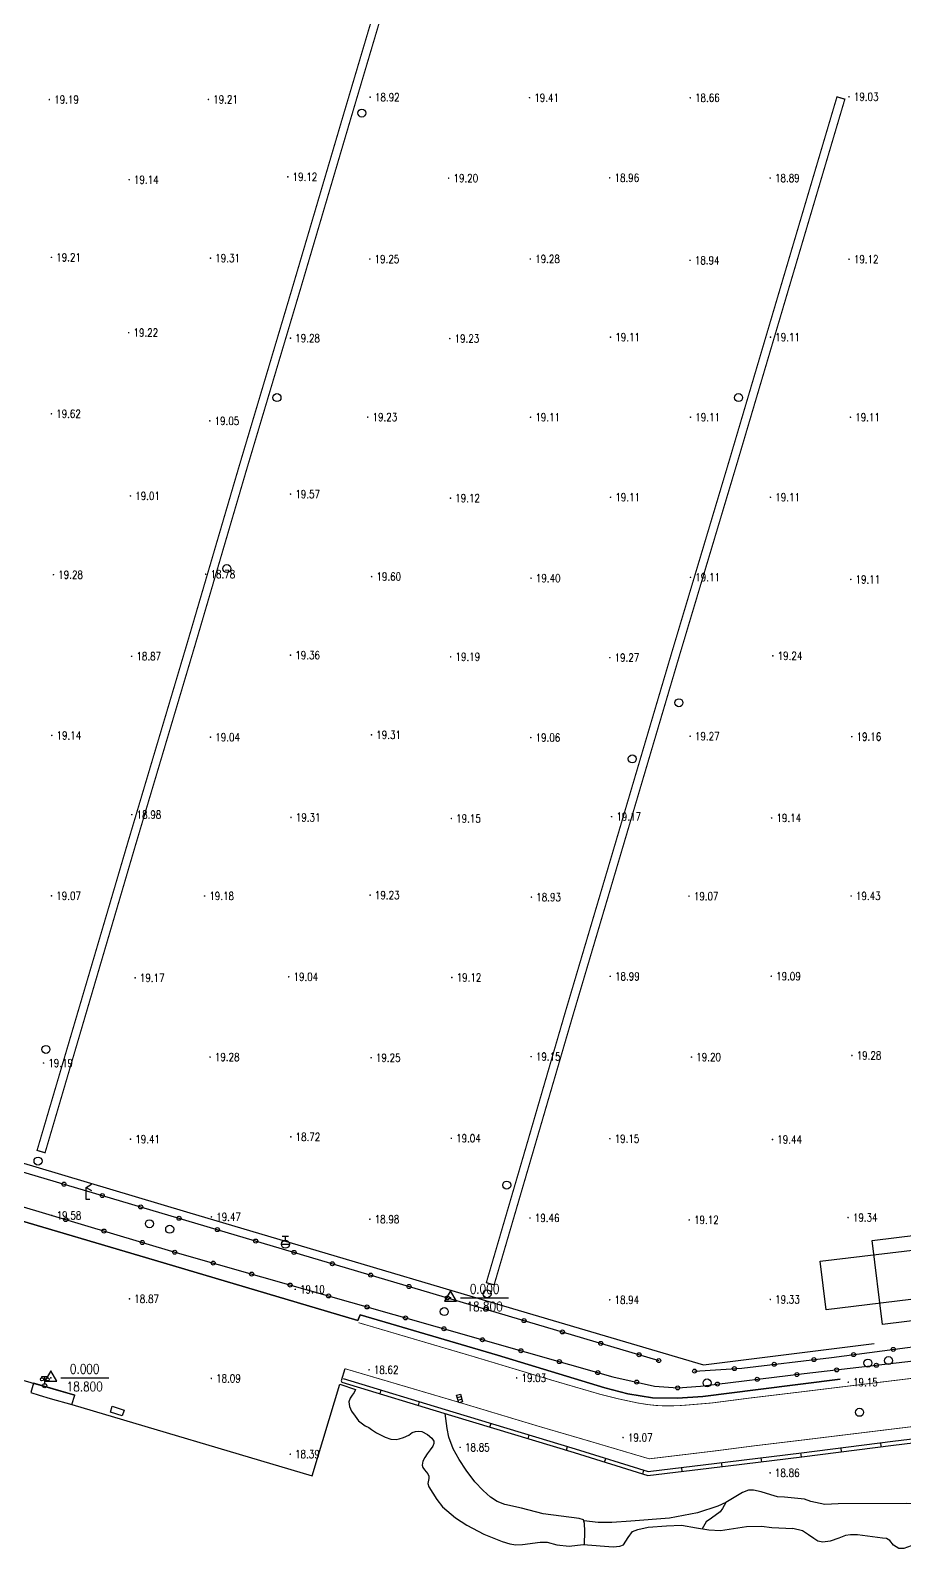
# Model space of a CAD drawing. Extents: x 404846 to 408477, y 3390929 to 3392894.
# Drawn here: x 407778.8 to 407888.1, y 3391123 to 3391312.7 of the extents above; entities that cross this region are included whole.
import ezdxf
from ezdxf.enums import TextEntityAlignment as Align

# ---------------------------------------------------------------- set-up
doc = ezdxf.new("R2010")
doc.units = 0
doc.header["$LTSCALE"] = 0.5
doc.header["$PDSIZE"] = 0.2
doc.linetypes.add('X1', pattern=[5, 4, -1])
doc.layers.get('0').update_dxf_attribs({"linetype": 'CONTINUOUS'})
doc.layers.add('ASSIST', color=7, linetype='CONTINUOUS', plot=False)
for name, color, linetype in [('DLDW', 11, 'CONTINUOUS'), ('DLSS', 4, 'CONTINUOUS'), ('DMTZ', 3, 'CONTINUOUS'), ('FZTZ', 7, 'CONTINUOUS'), ('GCD', 1, 'CONTINUOUS'), ('GXYZ', 2, 'CONTINUOUS'), ('JMD', 6, 'CONTINUOUS'), ('KZD', 1, 'CONTINUOUS'), ('SXSS', 5, 'CONTINUOUS'), ('ZBTZ', 3, 'CONTINUOUS')]:
    doc.layers.add(name, color=color, linetype=linetype)
doc.styles.add('HZ', font='rs.shx', dxfattribs={"width": 0.8, "bigfont": 'hztxt.shx'})
doc.linetypes.add('10411', pattern='A,2,[150,AAA.SHX,S=1,R=0,X=0,Y=1],2,[151,AAA.SHX,S=1,R=0,X=0,Y=3],1e-11', length=4)
doc.linetypes.add('10422', pattern='A,0.75,[150,AAA.SHX,S=0.5,R=0,X=0,Y=0.5],1.5,[177,AAA.SHX,S=1,R=0,X=0,Y=0.4],0.75', length=3)
doc.linetypes.add('1161', pattern='A,0,[149,AAA.SHX,S=0.15,R=0,X=0,Y=0],-1.6', length=1.6)
doc.linetypes.add('444', pattern='A,4.5,[145,AAA.SHX,S=1,R=0,X=0,Y=1],4.5,-0.5,[146,AAA.SHX,S=1,R=0,X=0,Y=0],-0.5', length=10)

# ---------------------------------------------------------------- blocks, each defined once
blk = doc.blocks.new('gc097')
for p, q in [((-0.7, 2), (-0.7, 2.3)), ((-0.7, 2.3), (0.7, 2.3)), ((0, 0.5), (0, 2.3)), ((0.7, 2.3), (0.7, 2))]:
    blk.add_line(p, q)
for centre, radius in [((-0.7, 1.6), 0.4), ((0, 0), 0.5), ((0.73, 1.6), 0.4)]:
    blk.add_circle(centre, radius)
blk = doc.blocks.new('gc052')
for p, q in [((0, 3), (1.39, 3.8)), ((0, 3), (1.39, 2.2)), ((0, 0), (0, 3)), ((1, 0), (0, 0))]:
    blk.add_line(p, q)
blk = doc.blocks.new('GC200')
at = {"linetype": 'Continuous', "const_width": 0.2, "flags": 128}
blk.add_lwpolyline([(-0.1, 0, 1), (0.1, 0, 1)], format="xyb", close=True, dxfattribs=at)
blk = doc.blocks.new('gc188')
blk.add_circle((0, 0), 1)
blk = doc.blocks.new('gc041')
for p, q in [((-1, 0.5), (1, 0.5)), ((-1, -0.5), (-1, 0.5)), ((-0.33, 0.5), (-0.33, -0.5)), ((0.33, 0.5), (0.33, -0.5)), ((1, 0.5), (1, -0.5)), ((1, -0.5), (-1, -0.5))]:
    blk.add_line(p, q)
blk = doc.blocks.new('gc133')
for p, q in [((-1, 0), (1, 0)), ((-0.8, 2), (0.8, 2)), ((0, 1), (0, 2))]:
    blk.add_line(p, q)
blk.add_circle((0, 0), 1)
blk = doc.blocks.new('gc113')
blk.add_lwpolyline([(-1.5, -0.87), (1.5, -0.87), (0, 1.73)], close=True)
blk.add_point((0, 0))
blk = doc.blocks.new('gc170')
at = {"linetype": 'Continuous'}
blk.add_circle((0, 0), 0.5, dxfattribs=at)

msp = doc.modelspace()

# ---------------------------------------------------------------- linework, layer by layer
at = {"layer": 'ASSIST', "linetype": 'Continuous', "flags": 128}
for points, elevation in [([(407725.494, 3391185.608), (407857.388, 3391146.522)], 19.447), ([(407725.745, 3391181.322), (407796.866, 3391160.059)], 19.24), ([(407796.866, 3391160.059), (407851.647, 3391144.483), (407856.869, 3391143.337), (407859.755, 3391143.109)], 19.579), ([(407861.86, 3391145.203), (407867.76, 3391145.573), (407878.974, 3391146.9), (407898.637, 3391149.482), (407937.308, 3391154.082)], 19.533), ([(407859.755, 3391143.109), (407862.602, 3391143.335), (407875.578, 3391144.886), (407891.033, 3391146.678), (407916.407, 3391149.942), (407931.085, 3391151.78)], 19.618)]:
    msp.add_lwpolyline(points, dxfattribs=dict(at, elevation=elevation))
at = {"layer": 'ASSIST', "linetype": 'Continuous', "elevation": 17.015, "flags": 128}
msp.add_lwpolyline([(407784.361, 3391142.188), (407781.656, 3391142.977), (407780.258, 3391143.385), (407779.219, 3391143.689), (407778.876, 3391142.513), (407779.915, 3391142.209), (407781.313, 3391141.802), (407784.018, 3391141.012), (407784.361, 3391142.188)], close=True, dxfattribs=at)
at = {"layer": 'DLSS', "linetype": 'Continuous', "flags": 128}
for points, elevation in [([(407742.075, 3391153.421), (407775.734, 3391143.407), (407776.129, 3391144.59), (407784.361, 3391142.188)], 18.706), ([(407784.018, 3391141.012), (407814.033, 3391132.124), (407817.514, 3391143.588)], 18.86)]:
    msp.add_lwpolyline(points, dxfattribs=dict(at, elevation=elevation))
at = {"layer": 'DLSS', "linetype": 'Continuous', "const_width": 0.1, "flags": 128}
for points, elevation in [([(407819.847, 3391151.254), (407834.54, 3391146.924), (407844.096, 3391144.046)], 18.648), ([(407927.347, 3391148.932), (407908.445, 3391146.694), (407888.637, 3391144.25), (407879.62, 3391143.15)], 18.995), ([(407818.153, 3391145.506), (407832.829, 3391141.181), (407842.368, 3391138.309)], 18.648), ([(407844.096, 3391144.046), (407850.148, 3391142.283), (407852.345, 3391141.74), (407854.709, 3391141.23), (407855.98, 3391141.026), (407857.063, 3391140.91), (407858.08, 3391140.858), (407859.767, 3391140.88), (407860.943, 3391140.964), (407864.041, 3391141.225), (407868.55, 3391141.811), (407874.866, 3391142.569), (407879.619, 3391143.15)], 19.222), ([(407928.052, 3391142.98), (407909.165, 3391140.743), (407889.367, 3391138.301), (407880.346, 3391137.2)], 18.995), ([(407842.368, 3391138.309), (407848.59, 3391136.494), (407856.196, 3391134.245), (407861.435, 3391134.872), (407864.679, 3391135.264), (407869.293, 3391135.864), (407875.587, 3391136.618), (407880.346, 3391137.2)], 19.199)]:
    msp.add_lwpolyline(points, dxfattribs=dict(at, elevation=elevation))
at = {"layer": 'DMTZ', "linetype": '10422', "flags": 128}
for points, elevation in [([(407794.351, 3391159.071), (407774.812, 3391164.813), (407751.38, 3391171.715)], 19.6), ([(407837.211, 3391147.18), (407820.038, 3391152.252), (407819.771, 3391151.522), (407794.351, 3391159.071)], 19.6), ([(407880.066, 3391144.185), (407869.804, 3391142.907), (407862.902, 3391142.04), (407859.727, 3391141.834), (407856.607, 3391141.873), (407853.511, 3391142.373), (407850.656, 3391143.121), (407837.211, 3391147.18)], 19.7), ([(407865.762, 3391128.768), (407864.776, 3391128.313), (407862.239, 3391127.512), (407858.71, 3391126.837), (407853.905, 3391126.448), (407851.505, 3391126.301), (407849.798, 3391126.293), (407848.018, 3391126.488)], 18.455)]:
    msp.add_lwpolyline(points, dxfattribs=dict(at, elevation=elevation))
at = {"layer": 'DMTZ', "linetype": '10411', "flags": 128}
for points, elevation in [([(407847.975, 3391126.624), (407847.453, 3391126.791), (407842.936, 3391127.368), (407840.238, 3391128.084), (407838.151, 3391128.525), (407837.163, 3391128.897), (407836.339, 3391129.472), (407835.418, 3391130.269), (407834.399, 3391131.362), (407833.324, 3391132.809), (407832.417, 3391134.178), (407831.685, 3391135.492), (407831.138, 3391136.938), (407830.918, 3391138.04), (407830.691, 3391139.9)], 18.701), ([(407934.968, 3391135.286), (407934.042, 3391134.379), (407931.959, 3391133.466), (407925.934, 3391132.39), (407916.414, 3391130.007), (407908.421, 3391128.349), (407905.316, 3391128.077), (407895.973, 3391128.346), (407888.404, 3391128.647), (407879.832, 3391128.609), (407878.158, 3391128.546), (407876.408, 3391128.921)], 18.459), ([(407876.408, 3391128.921), (407875.609, 3391129.2), (407873.126, 3391129.464), (407872.229, 3391129.511), (407871.394, 3391129.753), (407870.197, 3391130.135), (407869.232, 3391130.347), (407868.597, 3391130.309), (407867.856, 3391130.018), (407865.762, 3391128.768)], 18.5), ([(407865.762, 3391128.768), (407865.374, 3391128.026), (407865.058, 3391127.62), (407863.962, 3391126.834), (407863.304, 3391126.366), (407862.814, 3391125.5)], 17.04), ([(407848.099, 3391123.508), (407848.145, 3391125.199), (407848.118, 3391126.17), (407847.975, 3391126.624)], 17.28)]:
    msp.add_lwpolyline(points, dxfattribs=dict(at, elevation=elevation))
at = {"layer": 'FZTZ', "linetype": 'Continuous', "flags": 128}
for points, elevation in [([(407884.054, 3391161.508), (407901.32, 3391163.635), (407902.613, 3391153.141), (407885.346, 3391151.015), (407884.054, 3391161.508)], 19.283), ([(407789.063, 3391140.812), (407790.55, 3391140.325), (407790.315, 3391139.607), (407788.827, 3391140.093), (407789.063, 3391140.812)], 19.352)]:
    msp.add_lwpolyline(points, close=True, dxfattribs=dict(at, elevation=elevation))
at = {"layer": 'JMD', "linetype": 'Continuous'}
for p, q in [((407780.258, 3391143.385), (407779.219, 3391143.689)), ((407784.056, 3391142.277), (407779.336, 3391143.655)), ((407783.576, 3391142.417), (407779.521, 3391143.601)), ((407783.096, 3391142.557), (407779.705, 3391143.547)), ((407782.616, 3391142.697), (407779.889, 3391143.493)), ((407782.136, 3391142.837), (407780.074, 3391143.439)), ((407781.656, 3391142.977), (407780.258, 3391143.385)), ((407784.361, 3391142.188), (407781.656, 3391142.977))]:
    msp.add_line(p, q, dxfattribs=at)
at = {"layer": 'JMD', "linetype": '444', "flags": 128}
for points, elevation in [([(407751.38, 3391171.715), (407774.812, 3391164.813), (407794.351, 3391159.071)], 21.92), ([(407794.351, 3391159.071), (407819.771, 3391151.522), (407820.038, 3391152.252), (407837.211, 3391147.18)], 21.4), ([(407837.211, 3391147.18), (407850.656, 3391143.121), (407853.511, 3391142.373), (407856.607, 3391141.873), (407859.727, 3391141.834), (407862.902, 3391142.04), (407869.804, 3391142.907), (407880.066, 3391144.185)], 21.406)]:
    msp.add_lwpolyline(points, dxfattribs=dict(at, elevation=elevation))
at = {"layer": 'KZD', "linetype": 'Continuous'}
for p, q in [((407832.608, 3391154.379), (407838.608, 3391154.379)), ((407782.608, 3391144.379), (407788.608, 3391144.379))]:
    msp.add_line(p, q, dxfattribs=at)
at = {"layer": 'SXSS', "linetype": 'Continuous'}
for p, q in [((407822.552, 3391142.367), (407822.697, 3391142.845)), ((407827.337, 3391140.916), (407827.482, 3391141.395)), ((407836.273, 3391138.207), (407836.418, 3391138.686)), ((407841.058, 3391136.757), (407841.203, 3391137.235)), ((407845.843, 3391135.306), (407845.988, 3391135.784)), ((407880.245, 3391135.126), (407880.181, 3391135.622)), ((407885.203, 3391135.768), (407885.139, 3391136.264)), ((407850.619, 3391133.827), (407850.768, 3391134.304)), ((407865.295, 3391133.271), (407865.235, 3391133.768)), ((407870.259, 3391133.874), (407870.198, 3391134.371)), ((407875.222, 3391134.477), (407875.162, 3391134.974)), ((407855.393, 3391132.341), (407855.542, 3391132.818)), ((407860.332, 3391132.668), (407860.271, 3391133.165))]:
    msp.add_line(p, q, dxfattribs=at)
at = {"layer": 'SXSS', "linetype": 'X1', "const_width": 0.15, "flags": 128}
for points, elevation in [([(407789.478, 3391206.063), (407790.924, 3391210.982), (407798.498, 3391236.4), (407804.85, 3391258.028), (407811.644, 3391280.784), (407817.922, 3391302.037), (407824.141, 3391322.962), (407829.496, 3391341.186), (407830.469, 3391340.9), (407825.113, 3391322.675), (407818.895, 3391301.749), (407812.616, 3391280.495), (407805.822, 3391257.74), (407799.47, 3391236.113), (407791.896, 3391210.694), (407790.451, 3391205.777)], 19.046), ([(407845.646, 3391189.868), (407851.539, 3391209.725), (407858.985, 3391234.885), (407866.247, 3391259.122), (407872.852, 3391281.422), (407879.669, 3391304.408), (407880.656, 3391304.115), (407873.84, 3391281.129), (407867.235, 3391258.828), (407859.972, 3391234.591), (407852.527, 3391209.433), (407846.633, 3391189.575)], 19.136), ([(407789.478, 3391206.063), (407779.654, 3391172.778), (407780.654, 3391172.484), (407790.451, 3391205.777)], 19.063), ([(407846.633, 3391189.575), (407841.651, 3391172.524), (407836.8, 3391155.973), (407835.828, 3391156.258), (407840.679, 3391172.809), (407845.646, 3391189.868)], 19.316)]:
    msp.add_lwpolyline(points, dxfattribs=dict(at, elevation=elevation))
at = {"layer": 'SXSS', "linetype": 'Continuous', "flags": 128}
for points, elevation in [([(407817.514, 3391143.588), (407819.46, 3391142.901), (407819.298, 3391142.515), (407819.06, 3391142.215), (407818.816, 3391141.833), (407818.644, 3391141.346), (407818.699, 3391140.788), (407818.988, 3391140.179), (407819.427, 3391139.585), (407819.865, 3391138.992), (407820.675, 3391138.387), (407821.119, 3391138.145), (407821.481, 3391137.908), (407822.086, 3391137.512), (407823.176, 3391136.945), (407823.884, 3391136.684), (407824.538, 3391136.647), (407824.925, 3391136.756), (407825.455, 3391136.924), (407826.127, 3391137.214), (407826.554, 3391137.519), (407826.953, 3391137.665), (407827.385, 3391137.718), (407827.744, 3391137.669), (407828.461, 3391137.301), (407829.023, 3391136.835), (407829.282, 3391136.463), (407829.275, 3391136.174), (407829.15, 3391135.838), (407828.795, 3391135.366), (407828.435, 3391134.874), (407828.13, 3391134.427), (407827.9, 3391133.957), (407827.785, 3391133.452), (407827.879, 3391133.152), (407828.104, 3391132.874), (407828.529, 3391132.368), (407828.642, 3391132.062), (407828.635, 3391131.773), (407828.534, 3391131.18), (407828.625, 3391130.735)], 15.592), ([(407828.625, 3391130.735), (407829.637, 3391129.166), (407830.338, 3391128.257), (407831.982, 3391126.857), (407833.386, 3391125.973), (407835.525, 3391124.852), (407837.798, 3391123.897), (407838.754, 3391123.612), (407839.514, 3391123.483), (407840.349, 3391123.522), (407842.569, 3391123.851), (407843.422, 3391123.842), (407844.627, 3391123.506), (407846.182, 3391123.35), (407847.938, 3391123.52), (407851.692, 3391123.247), (407852.516, 3391123.34), (407852.993, 3391123.513), (407853.567, 3391124.4), (407854.1, 3391125.154), (407854.77, 3391125.426), (407856.063, 3391125.688), (407858.368, 3391125.884), (407860.242, 3391125.967), (407862.121, 3391125.61), (407863.647, 3391125.367), (407865.128, 3391125.284), (407868.358, 3391125.809), (407870.217, 3391125.848), (407871.522, 3391125.675), (407874.146, 3391125.519)], 15.393), ([(407889.385, 3391123.529), (407888.046, 3391123.024), (407887.385, 3391123.039), (407886.745, 3391123.464), (407886.297, 3391124.037), (407885.87, 3391124.272), (407885.371, 3391124.341), (407882.248, 3391124.753), (407881.362, 3391124.764), (407880.729, 3391124.66), (407879.9, 3391124.332), (407878.809, 3391123.959), (407877.919, 3391123.836), (407877.268, 3391123.952), (407876.769, 3391124.292), (407876.123, 3391124.76), (407875.375, 3391125.238), (407874.146, 3391125.519)], 15.897)]:
    msp.add_lwpolyline(points, dxfattribs=dict(at, elevation=elevation))
at = {"layer": 'SXSS', "color": 7, "linetype": 'Continuous', "flags": 128}
for points, elevation in [([(407817.767, 3391143.817), (407831.488, 3391139.658)], 20.854), ([(407831.488, 3391139.658), (407846.799, 3391135.016), (407856.022, 3391132.145), (407866.074, 3391133.366), (407875.286, 3391134.485)], 21.294), ([(407875.286, 3391134.485), (407886.736, 3391135.966), (407899.176, 3391137.45), (407914.439, 3391139.312), (407928.394, 3391140.954)], 21.19)]:
    msp.add_lwpolyline(points, dxfattribs=dict(at, elevation=elevation))
at = {"layer": 'SXSS', "linetype": '10422', "flags": 128}
for points, elevation in [([(407817.912, 3391144.296), (407831.633, 3391140.136)], 20.854), ([(407875.222, 3391134.981), (407886.674, 3391136.462), (407899.116, 3391137.946), (407914.38, 3391139.808), (407928.336, 3391141.451)], 21.19), ([(407831.633, 3391140.136), (407846.946, 3391135.494), (407856.068, 3391132.654), (407866.014, 3391133.862), (407875.226, 3391134.981)], 21.294)]:
    msp.add_lwpolyline(points, dxfattribs=dict(at, elevation=elevation))
at = {"layer": 'ZBTZ', "linetype": '1161', "flags": 128}
for points, elevation in [([(407755.736, 3391177.756), (407779.48, 3391170.717), (407798.337, 3391165.102)], 19.214), ([(407798.337, 3391165.102), (407821.687, 3391158.177), (407839.089, 3391153.018)], 19.299), ([(407839.089, 3391153.018), (407862.965, 3391145.985), (407884.34, 3391148.65)], 19.471), ([(407818.153, 3391145.506), (407817.697, 3391144.001), (407817.767, 3391143.817)], 18.848)]:
    msp.add_lwpolyline(points, dxfattribs=dict(at, elevation=elevation))
at = {"layer": 'ZBTZ', "linetype": '1161', "elevation": 19.238, "flags": 128}
msp.add_lwpolyline([(407904.611, 3391156.078), (407878.3, 3391152.87), (407877.573, 3391158.925), (407903.827, 3391162.076), (407904.611, 3391156.078)], close=True, dxfattribs=at)

# ---------------------------------------------------------------- block references
at = {"layer": 'DLDW', "linetype": 'Continuous', "xscale": 0.5, "yscale": 0.5}
msp.add_blockref('gc097', (407780.614, 3391143.383, 18.797), dxfattribs=at)
at = {"layer": 'DLSS', "linetype": 'Continuous', "xscale": 0.5, "yscale": 0.5}
msp.add_blockref('gc052', (407785.773, 3391166.656, 19.159), dxfattribs=at)
at = {"layer": 'GCD', "linetype": 'Continuous'}
ref = msp.add_blockref('GC200', (407781.193, 3391304.062, 19.189), dxfattribs=dict(at, xscale=0.5, yscale=0.5, zscale=0.5))
ref.add_attrib('height', '19.19', dxfattribs={"linetype": 'Continuous', "height": 1, "style": 'HZ', "width": 0.8}).set_placement((407781.793, 3391304.062, 19.189), align=Align.MIDDLE_LEFT)
ref = msp.add_blockref('GC200', (407801.077, 3391304.083, 19.211), dxfattribs=dict(at, xscale=0.5, yscale=0.5, zscale=0.5))
ref.add_attrib('height', '19.21', dxfattribs={"linetype": 'Continuous', "height": 1, "style": 'HZ', "width": 0.8}).set_placement((407801.677, 3391304.083, 19.211), align=Align.MIDDLE_LEFT)
ref = msp.add_blockref('GC200', (407821.3, 3391304.363, 18.92), dxfattribs=dict(at, xscale=0.5, yscale=0.5, zscale=0.5))
ref.add_attrib('height', '18.92', dxfattribs={"linetype": 'Continuous', "height": 1, "style": 'HZ', "width": 0.8}).set_placement((407821.9, 3391304.363, 18.92), align=Align.MIDDLE_LEFT)
ref = msp.add_blockref('GC200', (407841.231, 3391304.301, 19.413), dxfattribs=dict(at, xscale=0.5, yscale=0.5, zscale=0.5))
ref.add_attrib('height', '19.41', dxfattribs={"linetype": 'Continuous', "height": 1, "style": 'HZ', "width": 0.8}).set_placement((407841.831, 3391304.301, 19.413), align=Align.MIDDLE_LEFT)
ref = msp.add_blockref('GC200', (407861.326, 3391304.287, 18.663), dxfattribs=dict(at, xscale=0.5, yscale=0.5, zscale=0.5))
ref.add_attrib('height', '18.66', dxfattribs={"linetype": 'Continuous', "height": 1, "style": 'HZ', "width": 0.8}).set_placement((407861.926, 3391304.287, 18.663), align=Align.MIDDLE_LEFT)
ref = msp.add_blockref('GC200', (407881.178, 3391304.421, 19.029), dxfattribs=dict(at, xscale=0.5, yscale=0.5, zscale=0.5))
ref.add_attrib('height', '19.03', dxfattribs={"linetype": 'Continuous', "height": 1, "style": 'HZ', "width": 0.8}).set_placement((407881.778, 3391304.421, 19.029), align=Align.MIDDLE_LEFT)
ref = msp.add_blockref('GC200', (407811.01, 3391294.413, 19.12), dxfattribs=dict(at, xscale=0.5, yscale=0.5, zscale=0.5))
ref.add_attrib('height', '19.12', dxfattribs={"linetype": 'Continuous', "height": 1, "style": 'HZ', "width": 0.8}).set_placement((407811.61, 3391294.413, 19.12), align=Align.MIDDLE_LEFT)
ref = msp.add_blockref('GC200', (407831.122, 3391294.245, 19.2), dxfattribs=dict(at, xscale=0.5, yscale=0.5, zscale=0.5))
ref.add_attrib('height', '19.20', dxfattribs={"linetype": 'Continuous', "height": 1, "style": 'HZ', "width": 0.8}).set_placement((407831.722, 3391294.245, 19.2), align=Align.MIDDLE_LEFT)
ref = msp.add_blockref('GC200', (407851.251, 3391294.293, 18.96), dxfattribs=dict(at, xscale=0.5, yscale=0.5, zscale=0.5))
ref.add_attrib('height', '18.96', dxfattribs={"linetype": 'Continuous', "height": 1, "style": 'HZ', "width": 0.8}).set_placement((407851.851, 3391294.293, 18.96), align=Align.MIDDLE_LEFT)
ref = msp.add_blockref('GC200', (407871.324, 3391294.263, 18.891), dxfattribs=dict(at, xscale=0.5, yscale=0.5, zscale=0.5))
ref.add_attrib('height', '18.89', dxfattribs={"linetype": 'Continuous', "height": 1, "style": 'HZ', "width": 0.8}).set_placement((407871.924, 3391294.263, 18.891), align=Align.MIDDLE_LEFT)
ref = msp.add_blockref('GC200', (407791.17, 3391294.054, 19.136), dxfattribs=dict(at, xscale=0.5, yscale=0.5, zscale=0.5))
ref.add_attrib('height', '19.14', dxfattribs={"linetype": 'Continuous', "height": 1, "style": 'HZ', "width": 0.8}).set_placement((407791.77, 3391294.054, 19.136), align=Align.MIDDLE_LEFT)
ref = msp.add_blockref('GC200', (407781.453, 3391284.353, 19.211), dxfattribs=dict(at, xscale=0.5, yscale=0.5, zscale=0.5))
ref.add_attrib('height', '19.21', dxfattribs={"linetype": 'Continuous', "height": 1, "style": 'HZ', "width": 0.8}).set_placement((407782.053, 3391284.353, 19.211), align=Align.MIDDLE_LEFT)
ref = msp.add_blockref('GC200', (407801.34, 3391284.255, 19.307), dxfattribs=dict(at, xscale=0.5, yscale=0.5, zscale=0.5))
ref.add_attrib('height', '19.31', dxfattribs={"linetype": 'Continuous', "height": 1, "style": 'HZ', "width": 0.8}).set_placement((407801.94, 3391284.255, 19.307), align=Align.MIDDLE_LEFT)
ref = msp.add_blockref('GC200', (407821.263, 3391284.143, 19.253), dxfattribs=dict(at, xscale=0.5, yscale=0.5, zscale=0.5))
ref.add_attrib('height', '19.25', dxfattribs={"linetype": 'Continuous', "height": 1, "style": 'HZ', "width": 0.8}).set_placement((407821.863, 3391284.143, 19.253), align=Align.MIDDLE_LEFT)
ref = msp.add_blockref('GC200', (407841.333, 3391284.152, 19.28), dxfattribs=dict(at, xscale=0.5, yscale=0.5, zscale=0.5))
ref.add_attrib('height', '19.28', dxfattribs={"linetype": 'Continuous', "height": 1, "style": 'HZ', "width": 0.8}).set_placement((407841.933, 3391284.152, 19.28), align=Align.MIDDLE_LEFT)
ref = msp.add_blockref('GC200', (407861.3, 3391283.977, 18.937), dxfattribs=dict(at, xscale=0.5, yscale=0.5, zscale=0.5))
ref.add_attrib('height', '18.94', dxfattribs={"linetype": 'Continuous', "height": 1, "style": 'HZ', "width": 0.8}).set_placement((407861.9, 3391283.977, 18.937), align=Align.MIDDLE_LEFT)
ref = msp.add_blockref('GC200', (407881.18, 3391284.114, 19.12), dxfattribs=dict(at, xscale=0.5, yscale=0.5, zscale=0.5))
ref.add_attrib('height', '19.12', dxfattribs={"linetype": 'Continuous', "height": 1, "style": 'HZ', "width": 0.8}).set_placement((407881.78, 3391284.114, 19.12), align=Align.MIDDLE_LEFT)
ref = msp.add_blockref('GC200', (407791.106, 3391274.947, 19.224), dxfattribs=dict(at, xscale=0.5, yscale=0.5, zscale=0.5))
ref.add_attrib('height', '19.22', dxfattribs={"linetype": 'Continuous', "height": 1, "style": 'HZ', "width": 0.8}).set_placement((407791.706, 3391274.947, 19.224), align=Align.MIDDLE_LEFT)
ref = msp.add_blockref('GC200', (407811.339, 3391274.255, 19.28), dxfattribs=dict(at, xscale=0.5, yscale=0.5, zscale=0.5))
ref.add_attrib('height', '19.28', dxfattribs={"linetype": 'Continuous', "height": 1, "style": 'HZ', "width": 0.8}).set_placement((407811.939, 3391274.255, 19.28), align=Align.MIDDLE_LEFT)
ref = msp.add_blockref('GC200', (407831.259, 3391274.202, 19.227), dxfattribs=dict(at, xscale=0.5, yscale=0.5, zscale=0.5))
ref.add_attrib('height', '19.23', dxfattribs={"linetype": 'Continuous', "height": 1, "style": 'HZ', "width": 0.8}).set_placement((407831.859, 3391274.202, 19.227), align=Align.MIDDLE_LEFT)
ref = msp.add_blockref('GC200', (407851.358, 3391274.379, 19.11), dxfattribs=dict(at, xscale=0.5, yscale=0.5, zscale=0.5))
ref.add_attrib('height', '19.11', dxfattribs={"linetype": 'Continuous', "height": 1, "style": 'HZ', "width": 0.8}).set_placement((407851.958, 3391274.379, 19.11), align=Align.MIDDLE_LEFT)
ref = msp.add_blockref('GC200', (407871.358, 3391274.379, 19.11), dxfattribs=dict(at, xscale=0.5, yscale=0.5, zscale=0.5))
ref.add_attrib('height', '19.11', dxfattribs={"linetype": 'Continuous', "height": 1, "style": 'HZ', "width": 0.8}).set_placement((407871.958, 3391274.379, 19.11), align=Align.MIDDLE_LEFT)
ref = msp.add_blockref('GC200', (407781.445, 3391264.811, 19.623), dxfattribs=dict(at, xscale=0.5, yscale=0.5, zscale=0.5))
ref.add_attrib('height', '19.62', dxfattribs={"linetype": 'Continuous', "height": 1, "style": 'HZ', "width": 0.8}).set_placement((407782.045, 3391264.811, 19.623), align=Align.MIDDLE_LEFT)
ref = msp.add_blockref('GC200', (407801.25, 3391263.925, 19.051), dxfattribs=dict(at, xscale=0.5, yscale=0.5, zscale=0.5))
ref.add_attrib('height', '19.05', dxfattribs={"linetype": 'Continuous', "height": 1, "style": 'HZ', "width": 0.8}).set_placement((407801.85, 3391263.925, 19.051), align=Align.MIDDLE_LEFT)
ref = msp.add_blockref('GC200', (407820.997, 3391264.396, 19.227), dxfattribs=dict(at, xscale=0.5, yscale=0.5, zscale=0.5))
ref.add_attrib('height', '19.23', dxfattribs={"linetype": 'Continuous', "height": 1, "style": 'HZ', "width": 0.8}).set_placement((407821.597, 3391264.396, 19.227), align=Align.MIDDLE_LEFT)
ref = msp.add_blockref('GC200', (407841.358, 3391264.379, 19.11), dxfattribs=dict(at, xscale=0.5, yscale=0.5, zscale=0.5))
ref.add_attrib('height', '19.11', dxfattribs={"linetype": 'Continuous', "height": 1, "style": 'HZ', "width": 0.8}).set_placement((407841.958, 3391264.379, 19.11), align=Align.MIDDLE_LEFT)
ref = msp.add_blockref('GC200', (407861.358, 3391264.379, 19.11), dxfattribs=dict(at, xscale=0.5, yscale=0.5, zscale=0.5))
ref.add_attrib('height', '19.11', dxfattribs={"linetype": 'Continuous', "height": 1, "style": 'HZ', "width": 0.8}).set_placement((407861.958, 3391264.379, 19.11), align=Align.MIDDLE_LEFT)
ref = msp.add_blockref('GC200', (407881.358, 3391264.379, 19.11), dxfattribs=dict(at, xscale=0.5, yscale=0.5, zscale=0.5))
ref.add_attrib('height', '19.11', dxfattribs={"linetype": 'Continuous', "height": 1, "style": 'HZ', "width": 0.8}).set_placement((407881.958, 3391264.379, 19.11), align=Align.MIDDLE_LEFT)
ref = msp.add_blockref('GC200', (407791.329, 3391254.545, 19.006), dxfattribs=dict(at, xscale=0.5, yscale=0.5, zscale=0.5))
ref.add_attrib('height', '19.01', dxfattribs={"linetype": 'Continuous', "height": 1, "style": 'HZ', "width": 0.8}).set_placement((407791.929, 3391254.545, 19.006), align=Align.MIDDLE_LEFT)
ref = msp.add_blockref('GC200', (407811.352, 3391254.773, 19.573), dxfattribs=dict(at, xscale=0.5, yscale=0.5, zscale=0.5))
ref.add_attrib('height', '19.57', dxfattribs={"linetype": 'Continuous', "height": 1, "style": 'HZ', "width": 0.8}).set_placement((407811.952, 3391254.773, 19.573), align=Align.MIDDLE_LEFT)
ref = msp.add_blockref('GC200', (407851.358, 3391254.379, 19.11), dxfattribs=dict(at, xscale=0.5, yscale=0.5, zscale=0.5))
ref.add_attrib('height', '19.11', dxfattribs={"linetype": 'Continuous', "height": 1, "style": 'HZ', "width": 0.8}).set_placement((407851.958, 3391254.379, 19.11), align=Align.MIDDLE_LEFT)
ref = msp.add_blockref('GC200', (407871.358, 3391254.379, 19.11), dxfattribs=dict(at, xscale=0.5, yscale=0.5, zscale=0.5))
ref.add_attrib('height', '19.11', dxfattribs={"linetype": 'Continuous', "height": 1, "style": 'HZ', "width": 0.8}).set_placement((407871.958, 3391254.379, 19.11), align=Align.MIDDLE_LEFT)
ref = msp.add_blockref('GC200', (407831.346, 3391254.273, 19.12), dxfattribs=dict(at, xscale=0.5, yscale=0.5, zscale=0.5))
ref.add_attrib('height', '19.12', dxfattribs={"linetype": 'Continuous', "height": 1, "style": 'HZ', "width": 0.8}).set_placement((407831.946, 3391254.273, 19.12), align=Align.MIDDLE_LEFT)
ref = msp.add_blockref('GC200', (407781.706, 3391244.706, 19.28), dxfattribs=dict(at, xscale=0.5, yscale=0.5, zscale=0.5))
ref.add_attrib('height', '19.28', dxfattribs={"linetype": 'Continuous', "height": 1, "style": 'HZ', "width": 0.8}).set_placement((407782.306, 3391244.706, 19.28), align=Align.MIDDLE_LEFT)
ref = msp.add_blockref('GC200', (407800.739, 3391244.764, 18.78), dxfattribs=dict(at, xscale=0.5, yscale=0.5, zscale=0.5))
ref.add_attrib('height', '18.78', dxfattribs={"linetype": 'Continuous', "height": 1, "style": 'HZ', "width": 0.8}).set_placement((407801.339, 3391244.764, 18.78), align=Align.MIDDLE_LEFT)
ref = msp.add_blockref('GC200', (407821.485, 3391244.465, 19.6), dxfattribs=dict(at, xscale=0.5, yscale=0.5, zscale=0.5))
ref.add_attrib('height', '19.60', dxfattribs={"linetype": 'Continuous', "height": 1, "style": 'HZ', "width": 0.8}).set_placement((407822.085, 3391244.465, 19.6), align=Align.MIDDLE_LEFT)
ref = msp.add_blockref('GC200', (407841.418, 3391244.273, 19.403), dxfattribs=dict(at, xscale=0.5, yscale=0.5, zscale=0.5))
ref.add_attrib('height', '19.40', dxfattribs={"linetype": 'Continuous', "height": 1, "style": 'HZ', "width": 0.8}).set_placement((407842.018, 3391244.273, 19.403), align=Align.MIDDLE_LEFT)
ref = msp.add_blockref('GC200', (407861.358, 3391244.379, 19.11), dxfattribs=dict(at, xscale=0.5, yscale=0.5, zscale=0.5))
ref.add_attrib('height', '19.11', dxfattribs={"linetype": 'Continuous', "height": 1, "style": 'HZ', "width": 0.8}).set_placement((407861.958, 3391244.379, 19.11), align=Align.MIDDLE_LEFT)
ref = msp.add_blockref('GC200', (407881.399, 3391244.115, 19.11), dxfattribs=dict(at, xscale=0.5, yscale=0.5, zscale=0.5))
ref.add_attrib('height', '19.11', dxfattribs={"linetype": 'Continuous', "height": 1, "style": 'HZ', "width": 0.8}).set_placement((407881.999, 3391244.115, 19.11), align=Align.MIDDLE_LEFT)
ref = msp.add_blockref('GC200', (407791.477, 3391234.509, 18.869), dxfattribs=dict(at, xscale=0.5, yscale=0.5, zscale=0.5))
ref.add_attrib('height', '18.87', dxfattribs={"linetype": 'Continuous', "height": 1, "style": 'HZ', "width": 0.8}).set_placement((407792.077, 3391234.509, 18.869), align=Align.MIDDLE_LEFT)
ref = msp.add_blockref('GC200', (407811.347, 3391234.653, 19.36), dxfattribs=dict(at, xscale=0.5, yscale=0.5, zscale=0.5))
ref.add_attrib('height', '19.36', dxfattribs={"linetype": 'Continuous', "height": 1, "style": 'HZ', "width": 0.8}).set_placement((407811.947, 3391234.653, 19.36), align=Align.MIDDLE_LEFT)
ref = msp.add_blockref('GC200', (407831.367, 3391234.447, 19.19), dxfattribs=dict(at, xscale=0.5, yscale=0.5, zscale=0.5))
ref.add_attrib('height', '19.19', dxfattribs={"linetype": 'Continuous', "height": 1, "style": 'HZ', "width": 0.8}).set_placement((407831.967, 3391234.447, 19.19), align=Align.MIDDLE_LEFT)
ref = msp.add_blockref('GC200', (407851.266, 3391234.34, 19.27), dxfattribs=dict(at, xscale=0.5, yscale=0.5, zscale=0.5))
ref.add_attrib('height', '19.27', dxfattribs={"linetype": 'Continuous', "height": 1, "style": 'HZ', "width": 0.8}).set_placement((407851.866, 3391234.34, 19.27), align=Align.MIDDLE_LEFT)
ref = msp.add_blockref('GC200', (407871.654, 3391234.567, 19.243), dxfattribs=dict(at, xscale=0.5, yscale=0.5, zscale=0.5))
ref.add_attrib('height', '19.24', dxfattribs={"linetype": 'Continuous', "height": 1, "style": 'HZ', "width": 0.8}).set_placement((407872.254, 3391234.567, 19.243), align=Align.MIDDLE_LEFT)
ref = msp.add_blockref('GC200', (407781.496, 3391224.626, 19.143), dxfattribs=dict(at, xscale=0.5, yscale=0.5, zscale=0.5))
ref.add_attrib('height', '19.14', dxfattribs={"linetype": 'Continuous', "height": 1, "style": 'HZ', "width": 0.8}).set_placement((407782.096, 3391224.626, 19.143), align=Align.MIDDLE_LEFT)
ref = msp.add_blockref('GC200', (407801.338, 3391224.403, 19.04), dxfattribs=dict(at, xscale=0.5, yscale=0.5, zscale=0.5))
ref.add_attrib('height', '19.04', dxfattribs={"linetype": 'Continuous', "height": 1, "style": 'HZ', "width": 0.8}).set_placement((407801.938, 3391224.403, 19.04), align=Align.MIDDLE_LEFT)
ref = msp.add_blockref('GC200', (407821.468, 3391224.698, 19.307), dxfattribs=dict(at, xscale=0.5, yscale=0.5, zscale=0.5))
ref.add_attrib('height', '19.31', dxfattribs={"linetype": 'Continuous', "height": 1, "style": 'HZ', "width": 0.8}).set_placement((407822.068, 3391224.698, 19.307), align=Align.MIDDLE_LEFT)
ref = msp.add_blockref('GC200', (407841.386, 3391224.352, 19.057), dxfattribs=dict(at, xscale=0.5, yscale=0.5, zscale=0.5))
ref.add_attrib('height', '19.06', dxfattribs={"linetype": 'Continuous', "height": 1, "style": 'HZ', "width": 0.8}).set_placement((407841.986, 3391224.352, 19.057), align=Align.MIDDLE_LEFT)
ref = msp.add_blockref('GC200', (407861.314, 3391224.521, 19.27), dxfattribs=dict(at, xscale=0.5, yscale=0.5, zscale=0.5))
ref.add_attrib('height', '19.27', dxfattribs={"linetype": 'Continuous', "height": 1, "style": 'HZ', "width": 0.8}).set_placement((407861.914, 3391224.521, 19.27), align=Align.MIDDLE_LEFT)
ref = msp.add_blockref('GC200', (407881.521, 3391224.469, 19.163), dxfattribs=dict(at, xscale=0.5, yscale=0.5, zscale=0.5))
ref.add_attrib('height', '19.16', dxfattribs={"linetype": 'Continuous', "height": 1, "style": 'HZ', "width": 0.8}).set_placement((407882.121, 3391224.469, 19.163), align=Align.MIDDLE_LEFT)
ref = msp.add_blockref('GC200', (407791.5, 3391214.727, 18.983), dxfattribs=dict(at, xscale=0.5, yscale=0.5, zscale=0.5))
ref.add_attrib('height', '18.98', dxfattribs={"linetype": 'Continuous', "height": 1, "style": 'HZ', "width": 0.8}).set_placement((407792.1, 3391214.727, 18.983), align=Align.MIDDLE_LEFT)
ref = msp.add_blockref('GC200', (407851.49, 3391214.476, 19.173), dxfattribs=dict(at, xscale=0.5, yscale=0.5, zscale=0.5))
ref.add_attrib('height', '19.17', dxfattribs={"linetype": 'Continuous', "height": 1, "style": 'HZ', "width": 0.8}).set_placement((407852.09, 3391214.476, 19.173), align=Align.MIDDLE_LEFT)
ref = msp.add_blockref('GC200', (407811.405, 3391214.383, 19.307), dxfattribs=dict(at, xscale=0.5, yscale=0.5, zscale=0.5))
ref.add_attrib('height', '19.31', dxfattribs={"linetype": 'Continuous', "height": 1, "style": 'HZ', "width": 0.8}).set_placement((407812.005, 3391214.383, 19.307), align=Align.MIDDLE_LEFT)
ref = msp.add_blockref('GC200', (407831.45, 3391214.246, 19.147), dxfattribs=dict(at, xscale=0.5, yscale=0.5, zscale=0.5))
ref.add_attrib('height', '19.15', dxfattribs={"linetype": 'Continuous', "height": 1, "style": 'HZ', "width": 0.8}).set_placement((407832.05, 3391214.246, 19.147), align=Align.MIDDLE_LEFT)
ref = msp.add_blockref('GC200', (407871.499, 3391214.31, 19.137), dxfattribs=dict(at, xscale=0.5, yscale=0.5, zscale=0.5))
ref.add_attrib('height', '19.14', dxfattribs={"linetype": 'Continuous', "height": 1, "style": 'HZ', "width": 0.8}).set_placement((407872.099, 3391214.31, 19.137), align=Align.MIDDLE_LEFT)
ref = msp.add_blockref('GC200', (407781.458, 3391204.588, 19.074), dxfattribs=dict(at, xscale=0.5, yscale=0.5, zscale=0.5))
ref.add_attrib('height', '19.07', dxfattribs={"linetype": 'Continuous', "height": 1, "style": 'HZ', "width": 0.8}).set_placement((407782.058, 3391204.588, 19.074), align=Align.MIDDLE_LEFT)
ref = msp.add_blockref('GC200', (407800.597, 3391204.563, 19.18), dxfattribs=dict(at, xscale=0.5, yscale=0.5, zscale=0.5))
ref.add_attrib('height', '19.18', dxfattribs={"linetype": 'Continuous', "height": 1, "style": 'HZ', "width": 0.8}).set_placement((407801.197, 3391204.563, 19.18), align=Align.MIDDLE_LEFT)
ref = msp.add_blockref('GC200', (407821.297, 3391204.669, 19.227), dxfattribs=dict(at, xscale=0.5, yscale=0.5, zscale=0.5))
ref.add_attrib('height', '19.23', dxfattribs={"linetype": 'Continuous', "height": 1, "style": 'HZ', "width": 0.8}).set_placement((407821.897, 3391204.669, 19.227), align=Align.MIDDLE_LEFT)
ref = msp.add_blockref('GC200', (407841.465, 3391204.419, 18.933), dxfattribs=dict(at, xscale=0.5, yscale=0.5, zscale=0.5))
ref.add_attrib('height', '18.93', dxfattribs={"linetype": 'Continuous', "height": 1, "style": 'HZ', "width": 0.8}).set_placement((407842.065, 3391204.419, 18.933), align=Align.MIDDLE_LEFT)
ref = msp.add_blockref('GC200', (407861.17, 3391204.538, 19.067), dxfattribs=dict(at, xscale=0.5, yscale=0.5, zscale=0.5))
ref.add_attrib('height', '19.07', dxfattribs={"linetype": 'Continuous', "height": 1, "style": 'HZ', "width": 0.8}).set_placement((407861.77, 3391204.538, 19.067), align=Align.MIDDLE_LEFT)
ref = msp.add_blockref('GC200', (407881.444, 3391204.563, 19.429), dxfattribs=dict(at, xscale=0.5, yscale=0.5, zscale=0.5))
ref.add_attrib('height', '19.43', dxfattribs={"linetype": 'Continuous', "height": 1, "style": 'HZ', "width": 0.8}).set_placement((407882.044, 3391204.563, 19.429), align=Align.MIDDLE_LEFT)
ref = msp.add_blockref('GC200', (407791.914, 3391194.339, 19.166), dxfattribs=dict(at, xscale=0.5, yscale=0.5, zscale=0.5))
ref.add_attrib('height', '19.17', dxfattribs={"linetype": 'Continuous', "height": 1, "style": 'HZ', "width": 0.8}).set_placement((407792.514, 3391194.339, 19.166), align=Align.MIDDLE_LEFT)
ref = msp.add_blockref('GC200', (407811.119, 3391194.472, 19.04), dxfattribs=dict(at, xscale=0.5, yscale=0.5, zscale=0.5))
ref.add_attrib('height', '19.04', dxfattribs={"linetype": 'Continuous', "height": 1, "style": 'HZ', "width": 0.8}).set_placement((407811.719, 3391194.472, 19.04), align=Align.MIDDLE_LEFT)
ref = msp.add_blockref('GC200', (407831.518, 3391194.383, 19.12), dxfattribs=dict(at, xscale=0.5, yscale=0.5, zscale=0.5))
ref.add_attrib('height', '19.12', dxfattribs={"linetype": 'Continuous', "height": 1, "style": 'HZ', "width": 0.8}).set_placement((407832.118, 3391194.383, 19.12), align=Align.MIDDLE_LEFT)
ref = msp.add_blockref('GC200', (407851.322, 3391194.523, 18.987), dxfattribs=dict(at, xscale=0.5, yscale=0.5, zscale=0.5))
ref.add_attrib('height', '18.99', dxfattribs={"linetype": 'Continuous', "height": 1, "style": 'HZ', "width": 0.8}).set_placement((407851.922, 3391194.523, 18.987), align=Align.MIDDLE_LEFT)
ref = msp.add_blockref('GC200', (407871.458, 3391194.54, 19.093), dxfattribs=dict(at, xscale=0.5, yscale=0.5, zscale=0.5))
ref.add_attrib('height', '19.09', dxfattribs={"linetype": 'Continuous', "height": 1, "style": 'HZ', "width": 0.8}).set_placement((407872.058, 3391194.54, 19.093), align=Align.MIDDLE_LEFT)
ref = msp.add_blockref('GC200', (407801.283, 3391184.442, 19.28), dxfattribs=dict(at, xscale=0.5, yscale=0.5, zscale=0.5))
ref.add_attrib('height', '19.28', dxfattribs={"linetype": 'Continuous', "height": 1, "style": 'HZ', "width": 0.8}).set_placement((407801.883, 3391184.442, 19.28), align=Align.MIDDLE_LEFT)
ref = msp.add_blockref('GC200', (407821.42, 3391184.356, 19.253), dxfattribs=dict(at, xscale=0.5, yscale=0.5, zscale=0.5))
ref.add_attrib('height', '19.25', dxfattribs={"linetype": 'Continuous', "height": 1, "style": 'HZ', "width": 0.8}).set_placement((407822.02, 3391184.356, 19.253), align=Align.MIDDLE_LEFT)
ref = msp.add_blockref('GC200', (407841.426, 3391184.493, 19.147), dxfattribs=dict(at, xscale=0.5, yscale=0.5, zscale=0.5))
ref.add_attrib('height', '19.15', dxfattribs={"linetype": 'Continuous', "height": 1, "style": 'HZ', "width": 0.8}).set_placement((407842.026, 3391184.493, 19.147), align=Align.MIDDLE_LEFT)
ref = msp.add_blockref('GC200', (407861.482, 3391184.439, 19.2), dxfattribs=dict(at, xscale=0.5, yscale=0.5, zscale=0.5))
ref.add_attrib('height', '19.20', dxfattribs={"linetype": 'Continuous', "height": 1, "style": 'HZ', "width": 0.8}).set_placement((407862.082, 3391184.439, 19.2), align=Align.MIDDLE_LEFT)
ref = msp.add_blockref('GC200', (407881.537, 3391184.635, 19.28), dxfattribs=dict(at, xscale=0.5, yscale=0.5, zscale=0.5))
ref.add_attrib('height', '19.28', dxfattribs={"linetype": 'Continuous', "height": 1, "style": 'HZ', "width": 0.8}).set_placement((407882.137, 3391184.635, 19.28), align=Align.MIDDLE_LEFT)
ref = msp.add_blockref('GC200', (407780.465, 3391183.696, 19.187), dxfattribs=dict(at, xscale=0.5, yscale=0.5, zscale=0.5))
ref.add_attrib('height', '19.19', dxfattribs={"linetype": 'Continuous', "height": 1, "style": 'HZ', "width": 0.8}).set_placement((407781.065, 3391183.696, 19.187), align=Align.MIDDLE_LEFT)
ref = msp.add_blockref('GC200', (407791.342, 3391174.179, 19.413), dxfattribs=dict(at, xscale=0.5, yscale=0.5, zscale=0.5))
ref.add_attrib('height', '19.41', dxfattribs={"linetype": 'Continuous', "height": 1, "style": 'HZ', "width": 0.8}).set_placement((407791.942, 3391174.179, 19.413), align=Align.MIDDLE_LEFT)
ref = msp.add_blockref('GC200', (407811.383, 3391174.474, 18.72), dxfattribs=dict(at, xscale=0.5, yscale=0.5, zscale=0.5))
ref.add_attrib('height', '18.72', dxfattribs={"linetype": 'Continuous', "height": 1, "style": 'HZ', "width": 0.8}).set_placement((407811.983, 3391174.474, 18.72), align=Align.MIDDLE_LEFT)
ref = msp.add_blockref('GC200', (407831.45, 3391174.287, 19.036), dxfattribs=dict(at, xscale=0.5, yscale=0.5, zscale=0.5))
ref.add_attrib('height', '19.04', dxfattribs={"linetype": 'Continuous', "height": 1, "style": 'HZ', "width": 0.8}).set_placement((407832.05, 3391174.287, 19.036), align=Align.MIDDLE_LEFT)
ref = msp.add_blockref('GC200', (407851.276, 3391174.242, 19.147), dxfattribs=dict(at, xscale=0.5, yscale=0.5, zscale=0.5))
ref.add_attrib('height', '19.15', dxfattribs={"linetype": 'Continuous', "height": 1, "style": 'HZ', "width": 0.8}).set_placement((407851.876, 3391174.242, 19.147), align=Align.MIDDLE_LEFT)
ref = msp.add_blockref('GC200', (407871.609, 3391174.144, 19.44), dxfattribs=dict(at, xscale=0.5, yscale=0.5, zscale=0.5))
ref.add_attrib('height', '19.44', dxfattribs={"linetype": 'Continuous', "height": 1, "style": 'HZ', "width": 0.8}).set_placement((407872.209, 3391174.144, 19.44), align=Align.MIDDLE_LEFT)
ref = msp.add_blockref('GC200', (407781.507, 3391164.651, 19.584), dxfattribs=dict(at, xscale=0.5, yscale=0.5, zscale=0.5))
ref.add_attrib('height', '19.58', dxfattribs={"linetype": 'Continuous', "height": 1, "style": 'HZ', "width": 0.8}).set_placement((407782.107, 3391164.651, 19.584), align=Align.MIDDLE_LEFT)
ref = msp.add_blockref('GC200', (407801.45, 3391164.468, 19.472), dxfattribs=dict(at, xscale=0.5, yscale=0.5, zscale=0.5))
ref.add_attrib('height', '19.47', dxfattribs={"linetype": 'Continuous', "height": 1, "style": 'HZ', "width": 0.8}).set_placement((407802.05, 3391164.468, 19.472), align=Align.MIDDLE_LEFT)
ref = msp.add_blockref('GC200', (407821.268, 3391164.183, 18.976), dxfattribs=dict(at, xscale=0.5, yscale=0.5, zscale=0.5))
ref.add_attrib('height', '18.98', dxfattribs={"linetype": 'Continuous', "height": 1, "style": 'HZ', "width": 0.8}).set_placement((407821.868, 3391164.183, 18.976), align=Align.MIDDLE_LEFT)
ref = msp.add_blockref('GC200', (407841.286, 3391164.335, 19.456), dxfattribs=dict(at, xscale=0.5, yscale=0.5, zscale=0.5))
ref.add_attrib('height', '19.46', dxfattribs={"linetype": 'Continuous', "height": 1, "style": 'HZ', "width": 0.8}).set_placement((407841.886, 3391164.335, 19.456), align=Align.MIDDLE_LEFT)
ref = msp.add_blockref('GC200', (407861.198, 3391164.092, 19.12), dxfattribs=dict(at, xscale=0.5, yscale=0.5, zscale=0.5))
ref.add_attrib('height', '19.12', dxfattribs={"linetype": 'Continuous', "height": 1, "style": 'HZ', "width": 0.8}).set_placement((407861.798, 3391164.092, 19.12), align=Align.MIDDLE_LEFT)
ref = msp.add_blockref('GC200', (407881.059, 3391164.386, 19.344), dxfattribs=dict(at, xscale=0.5, yscale=0.5, zscale=0.5))
ref.add_attrib('height', '19.34', dxfattribs={"linetype": 'Continuous', "height": 1, "style": 'HZ', "width": 0.8}).set_placement((407881.659, 3391164.386, 19.344), align=Align.MIDDLE_LEFT)
ref = msp.add_blockref('GC200', (407791.212, 3391154.237, 18.869), dxfattribs=dict(at, xscale=0.5, yscale=0.5, zscale=0.5))
ref.add_attrib('height', '18.87', dxfattribs={"linetype": 'Continuous', "height": 1, "style": 'HZ', "width": 0.8}).set_placement((407791.812, 3391154.237, 18.869), align=Align.MIDDLE_LEFT)
ref = msp.add_blockref('GC200', (407811.937, 3391155.416, 19.097), dxfattribs=dict(at, xscale=0.5, yscale=0.5, zscale=0.5))
ref.add_attrib('height', '19.10', dxfattribs={"linetype": 'Continuous', "height": 1, "style": 'HZ', "width": 0.8}).set_placement((407812.537, 3391155.416, 19.097), align=Align.MIDDLE_LEFT)
ref = msp.add_blockref('GC200', (407851.254, 3391154.111, 18.944), dxfattribs=dict(at, xscale=0.5, yscale=0.5, zscale=0.5))
ref.add_attrib('height', '18.94', dxfattribs={"linetype": 'Continuous', "height": 1, "style": 'HZ', "width": 0.8}).set_placement((407851.854, 3391154.111, 18.944), align=Align.MIDDLE_LEFT)
ref = msp.add_blockref('GC200', (407871.336, 3391154.156, 19.328), dxfattribs=dict(at, xscale=0.5, yscale=0.5, zscale=0.5))
ref.add_attrib('height', '19.33', dxfattribs={"linetype": 'Continuous', "height": 1, "style": 'HZ', "width": 0.8}).set_placement((407871.936, 3391154.156, 19.328), align=Align.MIDDLE_LEFT)
ref = msp.add_blockref('GC200', (407801.44, 3391144.293, 18.091), dxfattribs=dict(at, xscale=0.5, yscale=0.5, zscale=0.5))
ref.add_attrib('height', '18.09', dxfattribs={"linetype": 'Continuous', "height": 1, "style": 'HZ', "width": 0.8}).set_placement((407802.04, 3391144.293, 18.091), align=Align.MIDDLE_LEFT)
ref = msp.add_blockref('GC200', (407821.163, 3391145.368, 18.617), dxfattribs=dict(at, xscale=0.5, yscale=0.5, zscale=0.5))
ref.add_attrib('height', '18.62', dxfattribs={"linetype": 'Continuous', "height": 1, "style": 'HZ', "width": 0.8}).set_placement((407821.763, 3391145.368, 18.617), align=Align.MIDDLE_LEFT)
ref = msp.add_blockref('GC200', (407839.621, 3391144.357, 19.029), dxfattribs=dict(at, xscale=0.5, yscale=0.5, zscale=0.5))
ref.add_attrib('height', '19.03', dxfattribs={"linetype": 'Continuous', "height": 1, "style": 'HZ', "width": 0.8}).set_placement((407840.221, 3391144.357, 19.029), align=Align.MIDDLE_LEFT)
ref = msp.add_blockref('GC200', (407881.083, 3391143.813, 19.147), dxfattribs=dict(at, xscale=0.5, yscale=0.5, zscale=0.5))
ref.add_attrib('height', '19.15', dxfattribs={"linetype": 'Continuous', "height": 1, "style": 'HZ', "width": 0.8}).set_placement((407881.683, 3391143.813, 19.147), align=Align.MIDDLE_LEFT)
ref = msp.add_blockref('GC200', (407852.928, 3391136.905, 19.069), dxfattribs=dict(at, xscale=0.5, yscale=0.5, zscale=0.5))
ref.add_attrib('height', '19.07', dxfattribs={"linetype": 'Continuous', "height": 1, "style": 'HZ', "width": 0.8}).set_placement((407853.528, 3391136.905, 19.069), align=Align.MIDDLE_LEFT)
ref = msp.add_blockref('GC200', (407811.314, 3391134.826, 18.389), dxfattribs=dict(at, xscale=0.5, yscale=0.5, zscale=0.5))
ref.add_attrib('height', '18.39', dxfattribs={"linetype": 'Continuous', "height": 1, "style": 'HZ', "width": 0.8}).set_placement((407811.914, 3391134.826, 18.389), align=Align.MIDDLE_LEFT)
ref = msp.add_blockref('GC200', (407832.561, 3391135.679, 18.846), dxfattribs=dict(at, xscale=0.5, yscale=0.5, zscale=0.5))
ref.add_attrib('height', '18.85', dxfattribs={"linetype": 'Continuous', "height": 1, "style": 'HZ', "width": 0.8}).set_placement((407833.161, 3391135.679, 18.846), align=Align.MIDDLE_LEFT)
ref = msp.add_blockref('GC200', (407871.311, 3391132.492, 18.864), dxfattribs=dict(at, xscale=0.5, yscale=0.5, zscale=0.5))
ref.add_attrib('height', '18.86', dxfattribs={"linetype": 'Continuous', "height": 1, "style": 'HZ', "width": 0.8}).set_placement((407871.911, 3391132.492, 18.864), align=Align.MIDDLE_LEFT)
at = {"layer": 'GXYZ', "linetype": 'Continuous', "xscale": 0.5, "yscale": 0.5}
for name, p in [('gc188', (407820.262, 3391302.383, 19.082)), ('gc188', (407809.653, 3391266.832, 19.082)), ('gc188', (407867.359, 3391266.83, 19.252)), ('gc188', (407803.387, 3391245.47, 19.425)), ('gc188', (407859.913, 3391228.712, 19.11)), ('gc188', (407854.08, 3391221.693, 19.11)), ('gc188', (407780.761, 3391185.396, 19.177)), ('gc188', (407779.772, 3391171.446, 19.047)), ('gc188', (407838.376, 3391168.441, 19.409)), ('gc188', (407793.709, 3391163.618, 19.143)), ('gc188', (407796.236, 3391162.933, 19.143)), ('gc133', (407810.708, 3391161.058, 19.541)), ('gc188', (407835.922, 3391154.864, 19.013)), ('gc188', (407830.567, 3391152.637, 19.205)), ('gc188', (407883.53, 3391146.211, 19.65)), ('gc188', (407886.113, 3391146.514, 19.65)), ('gc188', (407863.426, 3391143.731, 19.711)), ('gc188', (407882.49, 3391140.055, 19.375))]:
    msp.add_blockref(name, p, dxfattribs=at)
at = {"layer": 'GXYZ', "linetype": 'Continuous', "xscale": 0.5, "yscale": 0.5, "rotation": 285.2180129688495}
msp.add_blockref('gc041', (407832.483, 3391141.771, 18.555), dxfattribs=at)
at = {"layer": 'KZD', "linetype": 'Continuous', "xscale": 0.5, "yscale": 0.5}
for p in [(407831.358, 3391154.379, 18.8), (407781.358, 3391144.379, 18.8)]:
    msp.add_blockref('gc113', p, dxfattribs=at)
at = {"layer": 'ZBTZ', "linetype": 'Continuous', "xscale": 0.5, "yscale": 0.5}
for p, rotation in [((407783.021, 3391168.56), 343.4931242351209), ((407787.815, 3391167.14), 343.4931242351209), ((407792.609, 3391165.719), 343.4931242351209), ((407783.231, 3391164.135), 343.3549465374831), ((407797.403, 3391164.298), 343.4931242351209), ((407788.021, 3391162.703), 343.3549465374831), ((407802.197, 3391162.878), 343.4931242351209), ((407792.812, 3391161.271), 343.3549465374831), ((407796.866, 3391160.059), 343.3549465374831), ((407796.866, 3391160.059), 344.1278442222998), ((407806.991, 3391161.457), 343.4931242351209), ((407811.785, 3391160.036), 343.4931242351209), ((407801.675, 3391158.692), 344.1278442222998), ((407816.579, 3391158.616), 343.4931242351209), ((407806.485, 3391157.324), 344.1278442222998), ((407811.294, 3391155.957), 344.1278442222998), ((407821.373, 3391157.195), 343.4931242351209), ((407816.103, 3391154.589), 344.1278442222998), ((407826.166, 3391155.774), 343.4931242351209), ((407830.96, 3391154.354), 343.4931242351209), ((407820.913, 3391153.222), 344.1278442222998), ((407835.754, 3391152.933), 343.4931242351209), ((407825.722, 3391151.854), 344.1278442222998), ((407830.532, 3391150.487), 344.1278442222998), ((407840.548, 3391151.512), 343.4931242351209), ((407835.341, 3391149.119), 344.1278442222998), ((407845.342, 3391150.092), 343.4931242351209), ((407850.136, 3391148.671), 343.4931242351209), ((407840.15, 3391147.752), 344.1278442222998), ((407844.96, 3391146.384), 344.1278442222998), ((407854.93, 3391147.25), 343.4931242351209), ((407857.388, 3391146.522), 343.4931242351209), ((407876.785, 3391146.641), 6.748667933808323), ((407881.746, 3391147.264), 7.480857245046209), ((407886.704, 3391147.915), 7.480857245046209), ((407849.769, 3391145.017), 344.1278442222998), ((407861.86, 3391145.203), 3.588425915015096), ((407866.85, 3391145.516), 3.588425915015096), ((407871.82, 3391146.053), 6.748667933808323), ((407874.66, 3391144.776), 6.816132556416436), ((407879.627, 3391145.355), 6.613884608050931), ((407884.593, 3391145.931), 6.613884608050931), ((407854.624, 3391143.83), 347.6223067962804), ((407859.755, 3391143.109), 4.538724835629147), ((407859.755, 3391143.109), 355.4828962933157), ((407864.731, 3391143.589), 6.816132556416436), ((407869.696, 3391144.183), 6.816132556416436)]:
    msp.add_blockref('gc170', p, dxfattribs=dict(at, rotation=rotation))

# ---------------------------------------------------------------- texts
at = {"layer": 'KZD', "linetype": 'Continuous', "style": 'HZ', "width": 0.8}
for s, p in [('0.000', (407835.608, 3391155.479)), ('18.800', (407835.608, 3391153.279)), ('0.000', (407785.608, 3391145.479)), ('18.800', (407785.608, 3391143.279))]:
    msp.add_text(s, height=1.2, dxfattribs=at).set_placement(p, align=Align.MIDDLE)

doc.saveas('drawing.dxf')
